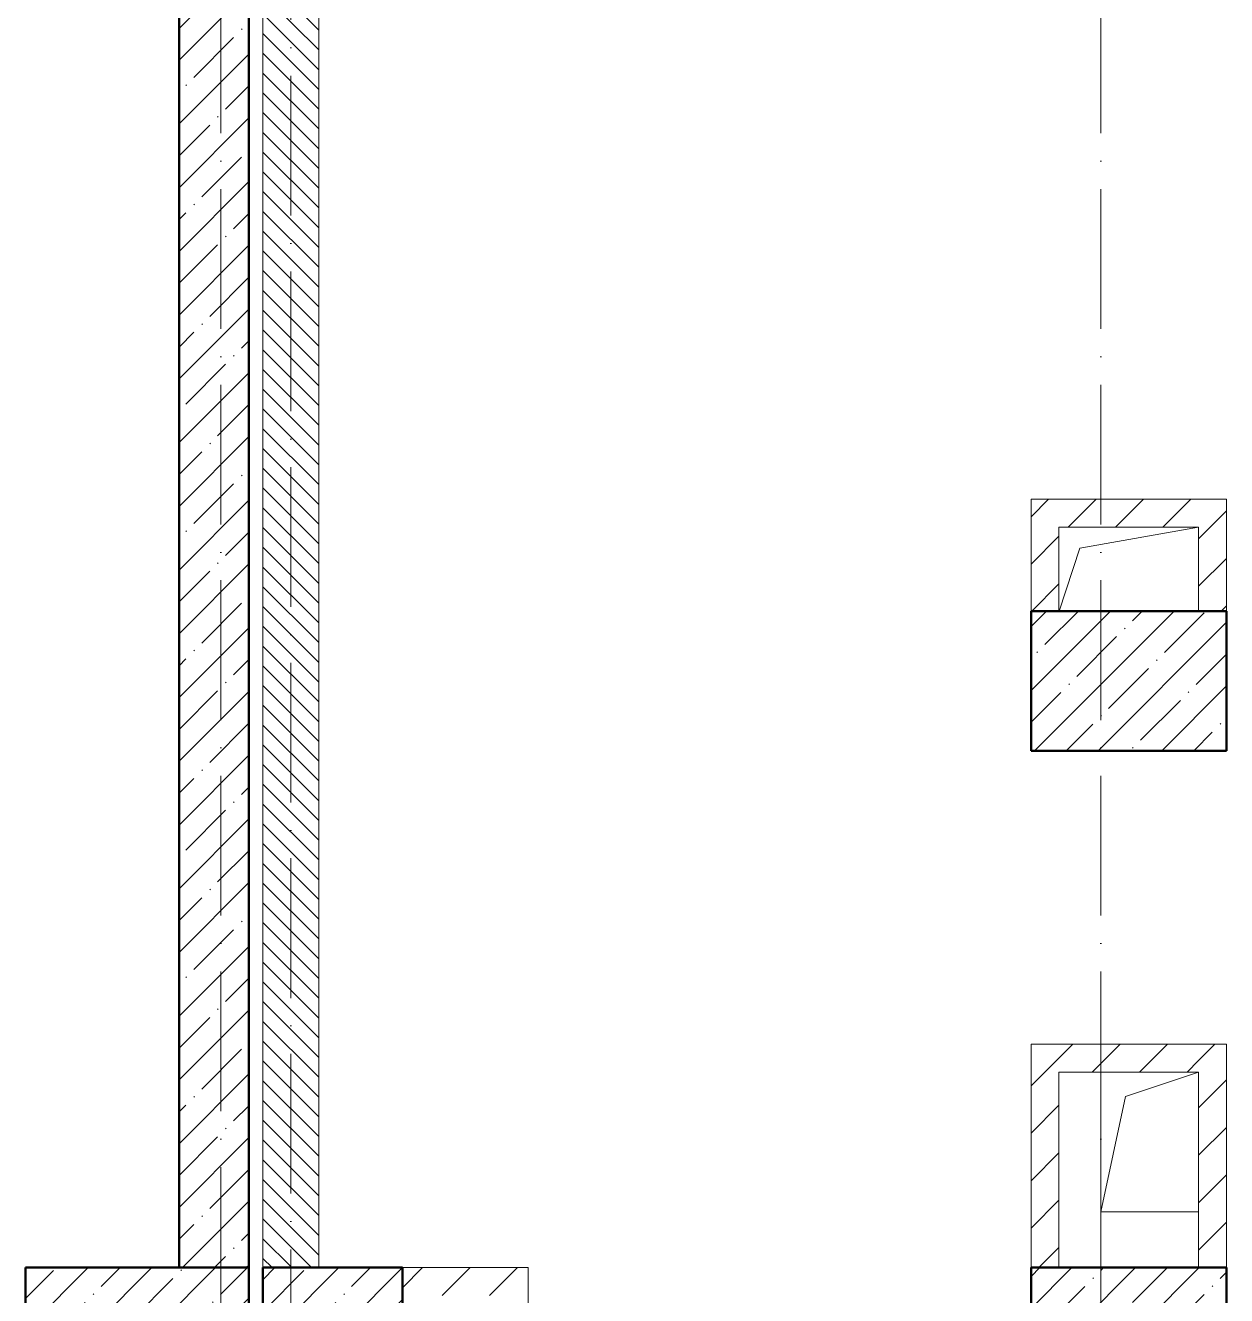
# Model space of a CAD drawing. Header units: millimetres. Extents: x -401725 to 250493, y 305116 to 802890.
# Drawn here: x 58241 to 62541, y 397636 to 402182 of the extents above; entities that cross this region are included whole.
import ezdxf

# ---------------------------------------------------------------- set-up
doc = ezdxf.new("R2010")
doc.units = ezdxf.units.MM
doc.linetypes.add('50_200_ШТРИХ_1Т_ш5_п1_п1_', pattern=[700, 500, -100, 0, -100])
for name, color, linetype, lineweight in [('A-FLOR-____-OTLN', 7, 'Continuous', 9), ('A-GENM-____-OTLN', 7, 'Continuous', 9), ('A-WALL-____-MCUT', 7, 'Continuous', 13), ('A-WALL-____-MCUT-2', 7, 'Continuous', 50), ('A-WALL-____-PATT-1', 7, 'Continuous', 9), ('A-WALL-FNSH-MCUT-1', 7, 'Continuous', 9), ('S-COLS-____-MCUT', 7, 'Continuous', 50), ('S-COLS-____-OTLN', 7, 'Continuous', 9), ('S-GRID-____-OTLN-1', 7, '50_200_ШТРИХ_1Т_ш5_п1_п1_', 9)]:
    doc.layers.add(name, color=color, linetype=linetype, lineweight=lineweight)
pattern_1 = [(45, (-15659.08, 321904.7), (-84.85281, 84.85281), [])]

# ---------------------------------------------------------------- blocks, each defined once
blk = doc.blocks.new('BSC_Колонна _Прямоугольная - 500х800-V83-АР1_План отверстий 2 этажа в осях 1-64_Ю-ЯЯ')
at = {"layer": 'S-COLS-____-OTLN'}
h = blk.add_hatch(dxfattribs=at)
h.set_pattern_fill('FP_96', color=256, style=0, pattern_type=2)
h.set_pattern_definition([(315, (-75581.04, 74300), (114.04925, 114.04925), []), (315, (-75581.04, 74185.95), (114.04925, 114.04925), [201.613, -40.323, 3.353, -36.97])])
h.paths.add_polyline_path([(-250, 400), (-250, -400), (250, -400), (250, 400)], flags=0)
at = {"layer": 'S-COLS-____-MCUT'}
for p, q in [((250, 400), (-250, 400)), ((-250, 400), (-250, -400)), ((250, -400), (250, 400)), ((-250, -400), (250, -400))]:
    blk.add_line(p, q, dxfattribs=at)
blk = doc.blocks.new('BSC_Колонна _Прямоугольная - 500х500-V93-АР1_План отверстий 2 этажа в осях 1-64_Ю-ЯЯ')
at = {"layer": 'S-COLS-____-OTLN'}
h = blk.add_hatch(dxfattribs=at)
h.set_pattern_fill('FP_106', color=256, style=0, pattern_type=2)
h.set_pattern_definition([(45, (-75000, -75581.04), (-114.04925, 114.04925), []), (45, (-74885.95, -75581.04), (-114.04925, 114.04925), [201.613, -40.323, 3.353, -36.97])])
h.paths.add_polyline_path([(-250, -250), (250, -250), (250, 250), (-250, 250)], flags=0)
at = {"layer": 'S-COLS-____-MCUT'}
for p, q in [((250, 250), (-250, 250)), ((-250, 250), (-250, -250)), ((250, -250), (250, 250)), ((-250, -250), (250, -250))]:
    blk.add_line(p, q, dxfattribs=at)
blk = doc.blocks.new('BSC_Колонна _Прямоугольная - 500х700-V135-АР1_План отверстий 2 этажа в осях 1-64_Ю-ЯЯ')
at = {"layer": 'S-COLS-____-OTLN'}
h = blk.add_hatch(dxfattribs=at)
h.set_pattern_fill('FP_148', color=256, style=0, pattern_type=2)
h.set_pattern_definition([(315, (-75581.04, 77850), (114.04925, 114.04925), []), (315, (-75581.04, 77735.95), (114.04925, 114.04925), [201.613, -40.323, 3.353, -36.97])])
h.paths.add_polyline_path([(-250, 350), (-250, -350), (250, -350), (250, 350)], flags=0)
at = {"layer": 'S-COLS-____-MCUT'}
for p, q in [((250, 350), (-250, 350)), ((-250, 350), (-250, -350)), ((250, -350), (250, 350)), ((-250, -350), (250, -350))]:
    blk.add_line(p, q, dxfattribs=at)
blk = doc.blocks.new('BSC_Колонна _Прямоугольная - 500х700-V138-АР1_План отверстий 2 этажа в осях 1-64_Ю-ЯЯ')
at = {"layer": 'S-COLS-____-OTLN'}
h = blk.add_hatch(dxfattribs=at)
h.set_pattern_fill('FP_151', color=256, style=0, pattern_type=2)
h.set_pattern_definition([(315, (-77931.04, 77850), (114.04925, 114.04925), []), (315, (-77931.04, 77735.95), (114.04925, 114.04925), [201.613, -40.323, 3.353, -36.97])])
h.paths.add_polyline_path([(-250, 350), (-250, -350), (250, -350), (250, 350)], flags=0)
at = {"layer": 'S-COLS-____-MCUT'}
for p, q in [((250, 350), (-250, 350)), ((-250, 350), (-250, -350)), ((250, -350), (250, 350)), ((-250, -350), (250, -350))]:
    blk.add_line(p, q, dxfattribs=at)
blk = doc.blocks.new('AR_Отверстие прямоугольное _в плите_ - AR_Отверстие прямоугольное _в плите_-30552540-АР1_План отверстий 2 этажа в осях 1-64_Ю-ЯЯ')
at = {"layer": 'A-GENM-____-OTLN'}
for p, q in [((175, 250), (-175, 250)), ((-175, 250), (-175, -250)), ((-87.5, 162.5), (175, 250)), ((-175, -250), (-87.5, 162.5)), ((-175, -250), (175, -250))]:
    blk.add_line(p, q, dxfattribs=at)
blk = doc.blocks.new('AR_Отверстие прямоугольное _в плите_ - AR_Отверстие прямоугольное _в плите_-30459267-АР1_План отверстий 2 этажа в осях 1-64_Ю-ЯЯ')
at = {"layer": 'A-GENM-____-OTLN'}
for p, q in [((250, 150), (-250, 150)), ((-175, 75), (250, 150)), ((-249.9, -149.7), (-175, 75))]:
    blk.add_line(p, q, dxfattribs=at)

msp = doc.modelspace()

# ---------------------------------------------------------------- hatches: boundary and pattern name
at = {"layer": 'A-WALL-____-PATT-1'}
h = msp.add_hatch(dxfattribs=at)
h.set_pattern_fill('FP_13', color=256, style=0, pattern_type=2)
h.set_pattern_definition([(45, (-15659.08, 321904.7), (-114.04925, 114.04925), []), (45, (-15545.03, 321904.7), (-114.04925, 114.04925), [201.612, -40.322, 3.353, -36.97])])
h.paths.add_polyline_path([(58790.9187, 397735.7392), (59040.9187, 397735.7392), (59040.9187, 403585.7392), (58790.9187, 403585.7392), (58790.9187, 398502.2372)], flags=0)
h = msp.add_hatch(dxfattribs=at)
h.set_pattern_fill('FP_6', color=256, style=0, pattern_type=2)
h.set_pattern_definition([(135, (-15659.08, 321904.697), (-35.35534, -35.35534), [])])
h.paths.add_polyline_path([(59090.9187, 397735.7392), (59290.9187, 397735.7392), (59290.9187, 403585.7392), (59090.9187, 403585.7392), (59090.9187, 398502.2372)], flags=0)
h = msp.add_hatch(dxfattribs=at)
h.set_pattern_fill('FP_4', color=256, style=0, pattern_type=2)
h.set_pattern_definition(pattern_1)
h.paths.add_polyline_path([(62440.9187, 400385.7392), (62440.9187, 400485.7392), (61840.9187, 400485.7392), (61840.9187, 400385.7392), (62095.767, 400385.7392)], flags=0)
h = msp.add_hatch(dxfattribs=at)
h.set_pattern_fill('FP_4', color=256, style=0, pattern_type=2)
h.set_pattern_definition(pattern_1)
h.paths.add_polyline_path([(62540.803, 400085.7392), (62540.9187, 400085.7392), (62540.9187, 400485.7392), (62440.9187, 400485.7392), (62440.9187, 400085.7392)], flags=0)
h = msp.add_hatch(dxfattribs=at)
h.set_pattern_fill('FP_4', color=256, style=0, pattern_type=2)
h.set_pattern_definition(pattern_1)
h.paths.add_polyline_path([(61940.9187, 400085.7392), (61940.9187, 400385.7392), (61840.9187, 400385.7392), (61840.9187, 400085.7392)], flags=0)
h = msp.add_hatch(dxfattribs=at)
h.set_pattern_fill('FP_4', color=256, style=0, pattern_type=2)
h.set_pattern_definition(pattern_1)
h.paths.add_polyline_path([(62440.9187, 398435.7392), (62440.9187, 398535.7392), (61840.9187, 398535.7392), (61840.9187, 398435.7392), (62095.767, 398435.7392)], flags=0)
h = msp.add_hatch(dxfattribs=at)
h.set_pattern_fill('FP_4', color=256, style=0, pattern_type=2)
h.set_pattern_definition(pattern_1)
h.paths.add_polyline_path([(62540.8691, 397735.7392), (62540.9187, 397735.7392), (62540.9187, 398535.7392), (62440.9187, 398535.7392), (62440.9187, 397735.7392)], flags=0)
h = msp.add_hatch(dxfattribs=at)
h.set_pattern_fill('FP_4', color=256, style=0, pattern_type=2)
h.set_pattern_definition(pattern_1)
h.paths.add_polyline_path([(61940.9187, 397735.7392), (61940.9187, 398435.7392), (61840.9187, 398435.7392), (61840.9187, 397735.7392)], flags=0)
h = msp.add_hatch(dxfattribs=at)
h.set_pattern_fill('FP_4', color=256, style=0, pattern_type=2)
h.set_pattern_definition(pattern_1)
h.paths.add_polyline_path([(59940.9187, 397635.7392), (59940.9187, 397735.7392), (59590.9187, 397735.7392), (59590.9187, 397635.7392)], flags=0)
h = msp.add_hatch(dxfattribs=at)
h.set_pattern_fill('FP_4', color=256, style=0, pattern_type=2)
h.set_pattern_definition(pattern_1)
h.paths.add_polyline_path([(59940.9187, 395835.7392), (60040.9187, 395835.7392), (60040.9187, 397735.7392), (59940.9187, 397735.7392), (59940.9187, 395935.7392)], flags=0)

# ---------------------------------------------------------------- linework, layer by layer
at = {"layer": 'A-FLOR-____-OTLN'}
for p, q in [((61940.9187, 400385.3917), (62440.9187, 400385.3917)), ((62090.9187, 398435.3917), (62440.9187, 398435.3917)), ((62090.9187, 397935.3917), (62090.9187, 398435.3917)), ((62440.9187, 397935.3917), (62090.9187, 397935.3917))]:
    msp.add_line(p, q, dxfattribs=at)
at = {"layer": 'A-WALL-____-MCUT'}
for p, q in [((59090.9187, 403585.7392), (59090.9187, 397735.7392)), ((59290.9187, 397735.7392), (59290.9187, 403585.7392))]:
    msp.add_line(p, q, dxfattribs=at)
at = {"layer": 'A-WALL-____-MCUT-2'}
for p, q in [((58790.9187, 403585.7392), (58790.9187, 397735.7392)), ((59040.9187, 397735.7392), (59040.9187, 403585.7392))]:
    msp.add_line(p, q, dxfattribs=at)
at = {"layer": 'A-WALL-FNSH-MCUT-1'}
for p, q in [((62540.9187, 400485.7392), (61840.9187, 400485.7392)), ((61840.9187, 400485.7392), (61840.9187, 400085.7392)), ((62540.9187, 400085.7392), (62540.9187, 400485.7392)), ((61940.9187, 400385.7392), (62440.9187, 400385.7392)), ((61940.9187, 400085.7392), (61940.9187, 400385.7392)), ((62440.9187, 400385.7392), (62440.9187, 400085.7392)), ((62540.9187, 398535.7392), (61840.9187, 398535.7392)), ((61840.9187, 398535.7392), (61840.9187, 397735.7392)), ((62540.9187, 397735.7392), (62540.9187, 398535.7392)), ((61940.9187, 398435.7392), (62440.9187, 398435.7392)), ((61940.9187, 397735.7392), (61940.9187, 398435.7392)), ((62440.9187, 398435.7392), (62440.9187, 397735.7392)), ((60040.9187, 397735.7392), (59590.9187, 397735.7392)), ((60040.9187, 395835.7392), (60040.9187, 397735.7392))]:
    msp.add_line(p, q, dxfattribs=at)
at = {"layer": 'S-GRID-____-OTLN-1'}
for p, q in [((58940.9187, 412797.5486), (58940.9187, 361885.7392)), ((62090.9187, 412797.5486), (62090.9187, 361885.7392)), ((59190.9187, 412502.7021), (59190.9187, 362195.6966))]:
    msp.add_line(p, q, dxfattribs=at)

# ---------------------------------------------------------------- block references
at = {"layer": 'A-GENM-____-OTLN'}
for name, p in [('AR_Отверстие прямоугольное _в плите_ - AR_Отверстие прямоугольное _в плите_-30459267-АР1_План отверстий 2 этажа в осях 1-64_Ю-ЯЯ', (62190.9187, 400235.3917)), ('AR_Отверстие прямоугольное _в плите_ - AR_Отверстие прямоугольное _в плите_-30552540-АР1_План отверстий 2 этажа в осях 1-64_Ю-ЯЯ', (62265.9187, 398185.3917))]:
    msp.add_blockref(name, p, dxfattribs=at)
at = {"layer": 'S-COLS-____-OTLN', "rotation": 89.9999999999999}
for name, p in [('BSC_Колонна _Прямоугольная - 500х700-V138-АР1_План отверстий 2 этажа в осях 1-64_Ю-ЯЯ', (62190.9187, 399835.7392)), ('BSC_Колонна _Прямоугольная - 500х800-V83-АР1_План отверстий 2 этажа в осях 1-64_Ю-ЯЯ', (58640.9187, 397485.7392)), ('BSC_Колонна _Прямоугольная - 500х700-V135-АР1_План отверстий 2 этажа в осях 1-64_Ю-ЯЯ', (62190.9187, 397485.7392))]:
    msp.add_blockref(name, p, dxfattribs=at)
at = {"layer": 'S-COLS-____-OTLN'}
msp.add_blockref('BSC_Колонна _Прямоугольная - 500х500-V93-АР1_План отверстий 2 этажа в осях 1-64_Ю-ЯЯ', (59340.9187, 397485.7392), dxfattribs=at)

doc.saveas('drawing.dxf')
